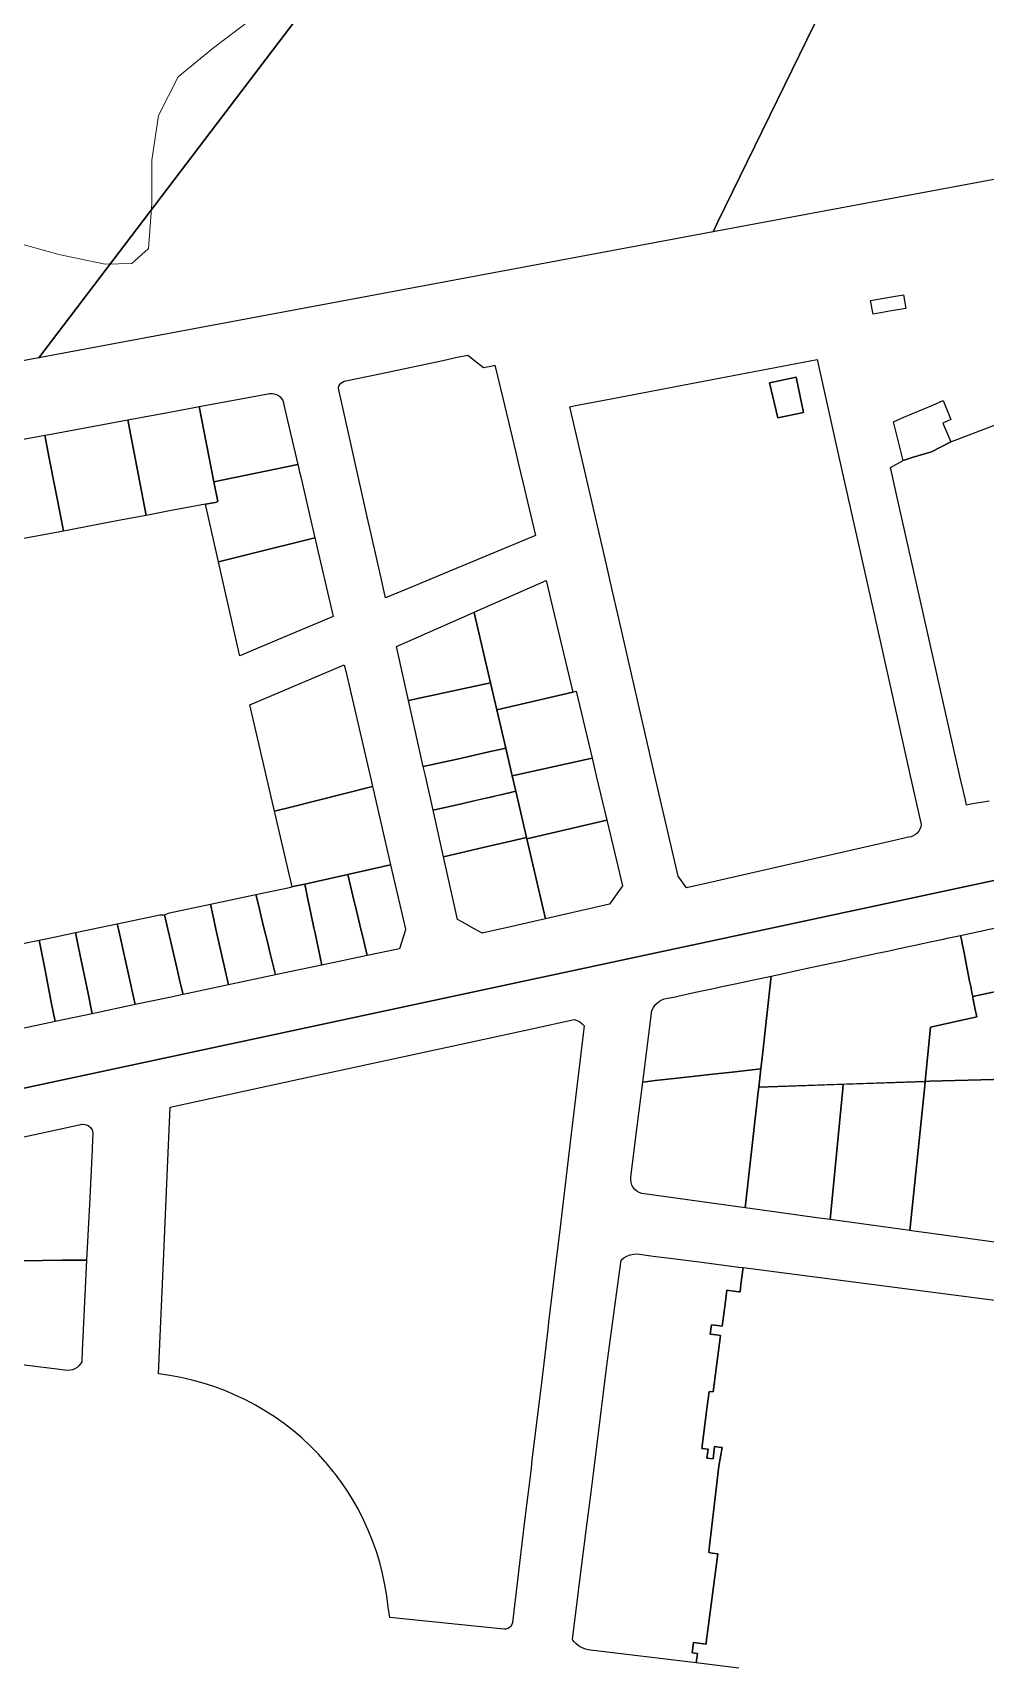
# Model space of a CAD drawing. Header units: metres. Extents: x 3 to 1027712, y 40 to 4430649.
# Drawn here: x 509953.1 to 510171.3, y 4409626.5 to 4410000.1 of the extents above; entities that cross this region are included whole.
import ezdxf

# ---------------------------------------------------------------- set-up
doc = ezdxf.new("R2010")
doc.units = ezdxf.units.M
doc.header["$MEASUREMENT"] = 0
doc.layers.add('A.ES.SDGC.CP.07003.cadastralparcel — CadastralParcel', color=1, linetype='Continuous')
doc.layers.add('Cauces_artificiales_5_km', color=141, linetype='Continuous', lineweight=30)
doc.layers.add('Lagunas_5_km', color=7, linetype='Continuous', lineweight=9, true_color=0xbff2e1)

msp = doc.modelspace()

# ---------------------------------------------------------------- linework, layer by layer
at = {"layer": 'A.ES.SDGC.CP.07003.cadastralparcel — CadastralParcel', "color": 7, "linetype": 'Continuous', "flags": 128}
for points in [[(510108.99, 4409954.46), (510110.03, 4409956.59), (510152.68, 4410043.97), (510179.21, 4410098.31), (510214.41, 4410170.43), (510266.74, 4410145.65), (510305.56, 4410128.02), (510284.68, 4410081.82), (510238.55, 4409979.79), (510237.99, 4409978.54), (510108.99, 4409954.46)], [(509954.55, 4409925.63), (509956.01, 4409927.54), (510027.7, 4410021.85), (510045.51, 4410045.28), (510049.63, 4410054.36), (510152.68, 4410043.97), (510110.03, 4409956.59), (510108.99, 4409954.46), (509954.55, 4409925.63)], [(509884.35, 4409912.6), (509884.98, 4409914.16), (509919.47, 4409999.63), (509914.84, 4410001.94), (509916.08, 4410004.7), (509935.37, 4410047.29), (509937.07, 4410051.17), (510027.7, 4410021.85), (509956.01, 4409927.54), (509954.55, 4409925.63), (509905.97, 4409916.61), (509884.35, 4409912.6)], [(510149.82, 4409939.57), (510152.56, 4409940.06), (510153.12, 4409936.93), (510149.82, 4409936.34), (510145.62, 4409935.59), (510145.06, 4409938.72), (510149.82, 4409939.57)], [(510047.11, 4409925.01), (510050.38, 4409925.71), (510052.85, 4409926.24), (510055.06, 4409924.45), (510056.41, 4409923.36), (510058.08, 4409923.71), (510059, 4409923.9), (510060.81, 4409916.34), (510063.77, 4409903.94), (510064.34, 4409901.56), (510065.4, 4409897.1), (510068.32, 4409884.86), (510045.55, 4409875.42), (510040.85, 4409873.47), (510033.95, 4409870.61), (510032.78, 4409875.81), (510030.53, 4409885.86), (510029.79, 4409889.16), (510026.47, 4409903.94), (510023.26, 4409918.24), (510023.23, 4409918.66), (510023.31, 4409919.08), (510023.48, 4409919.47), (510023.74, 4409919.8), (510024.08, 4409920.05), (510024.47, 4409920.22), (510024.89, 4409920.29), (510032.68, 4409921.94), (510047.11, 4409925.01)], [(510077.51, 4409914.65), (510086.03, 4409916.27), (510108.74, 4409920.6), (510132.8, 4409925.18), (510137.55, 4409903.94), (510145.84, 4409866.9), (510149.82, 4409849.11), (510154.13, 4409829.86), (510156.62, 4409818.72), (510156.53, 4409818.18), (510156.35, 4409817.66), (510156.08, 4409817.18), (510155.72, 4409816.75), (510155.3, 4409816.39), (510154.83, 4409816.11), (510154.31, 4409815.91), (510153.77, 4409815.81), (510149.82, 4409814.91), (510108.02, 4409805.35), (510102.86, 4409804.17), (510100.95, 4409806.89), (510095.66, 4409829.86), (510087.13, 4409866.9), (510086.03, 4409871.74), (510084.46, 4409878.58), (510078.61, 4409903.94), (510076.21, 4409914.4), (510077.51, 4409914.65)], [(510121.92, 4409919.88), (510123.8, 4409911.84), (510129.68, 4409913.06), (510128, 4409921.14), (510121.92, 4409919.88)], [(510128, 4409921.14), (510129.68, 4409913.06), (510123.8, 4409911.84), (510121.92, 4409919.88), (510128, 4409921.14)], [(509994.68, 4409897.21), (509991.25, 4409914.42), (510007.46, 4409917.42), (510007.98, 4409917.44), (510008.49, 4409917.38), (510008.97, 4409917.22), (510009.43, 4409916.98), (510009.83, 4409916.66), (510010.17, 4409916.27), (510010.44, 4409915.83), (510010.62, 4409915.35), (510010.71, 4409914.85), (510012.01, 4409909.25), (510013.89, 4409901.14), (509994.68, 4409897.21)], [(510152.69, 4409911.97), (510159.31, 4409914.78), (510161.71, 4409915.8), (510163.46, 4409911.49), (510161.61, 4409910.66), (510163.43, 4409906.36), (510159.03, 4409904.1), (510158.5, 4409903.94), (510154.59, 4409902.76), (510152.5, 4409902.08), (510150.32, 4409910.94), (510152.69, 4409911.97)], [(509955.92, 4409907.88), (509956.95, 4409908.07), (509974.92, 4409911.4), (509979.17, 4409889.51), (509972.83, 4409888.31), (509960.2, 4409885.92), (509959.73, 4409888.31), (509956.95, 4409902.6), (509955.92, 4409907.88)], [(509994.68, 4409897.21), (509995.59, 4409892.65), (509994.97, 4409892.49), (509992.72, 4409892.06), (509984.48, 4409890.51), (509979.17, 4409889.51), (509974.92, 4409911.4), (509984.48, 4409913.17), (509990.14, 4409914.22), (509991.25, 4409914.42), (509994.68, 4409897.21)], [(509942.85, 4409882.65), (509938.66, 4409904.68), (509955.92, 4409907.88), (509956.95, 4409902.6), (509959.73, 4409888.31), (509960.2, 4409885.92), (509956.95, 4409885.31), (509942.85, 4409882.65)], [(509994.68, 4409897.21), (510013.89, 4409901.14), (510014.03, 4409900.55), (510014.29, 4409899.4), (510014.55, 4409898.3), (510016.87, 4409888.31), (510017.79, 4409884.37), (510012.01, 4409882.93), (510008.53, 4409882.06), (510001.23, 4409880.24), (509995.71, 4409878.86), (509993.57, 4409888.31), (509992.72, 4409892.06), (509994.97, 4409892.49), (509995.59, 4409892.65), (509994.68, 4409897.21)], [(510008.53, 4409882.06), (510012.01, 4409882.93), (510017.79, 4409884.37), (510021.97, 4409866.35), (510012.01, 4409862.15), (510002.7, 4409858.22), (510001, 4409857.5), (510000.59, 4409857.33), (510000.39, 4409858.22), (509995.71, 4409878.86), (510001.23, 4409880.24), (510008.53, 4409882.06)], [(510054.23, 4409867.33), (510070.77, 4409874.62), (510072.6, 4409866.9), (510076.86, 4409849.04), (510059.44, 4409844.98), (510058.02, 4409851.12), (510054.34, 4409866.9), (510054.23, 4409867.33)], [(510036.45, 4409859.48), (510053.27, 4409866.9), (510054.23, 4409867.33), (510054.34, 4409866.9), (510058.02, 4409851.12), (510039.23, 4409847.1), (510036.45, 4409859.48)], [(510030.81, 4409828.13), (510030.97, 4409827.41), (510012.01, 4409822.57), (510009.17, 4409821.94), (510008.53, 4409821.77), (510002.9, 4409846.08), (510024.53, 4409855.28), (510024.86, 4409853.86), (510030.81, 4409828.13)], [(510058.02, 4409851.12), (510059.44, 4409844.98), (510061.51, 4409836.17), (510056.97, 4409835.16), (510051.47, 4409833.93), (510042.61, 4409831.96), (510039.23, 4409847.1), (510058.02, 4409851.12)], [(510076.86, 4409849.04), (510077.64, 4409849.22), (510081.27, 4409833.91), (510062.97, 4409829.86), (510061.51, 4409836.17), (510059.44, 4409844.98), (510076.86, 4409849.04)], [(510056.97, 4409835.16), (510061.51, 4409836.17), (510062.97, 4409829.86), (510063.8, 4409826.32), (510060.41, 4409825.53), (510053.64, 4409823.97), (510051.39, 4409823.45), (510044.85, 4409821.95), (510043.09, 4409829.86), (510042.61, 4409831.96), (510051.47, 4409833.93), (510056.97, 4409835.16)], [(510062.97, 4409829.86), (510081.27, 4409833.91), (510082.23, 4409829.86), (510084.65, 4409819.67), (510066.34, 4409815.41), (510063.8, 4409826.32), (510062.97, 4409829.86)], [(510030.97, 4409827.41), (510031.11, 4409826.82), (510035.11, 4409809.45), (510025.34, 4409807.27), (510015.49, 4409805.07), (510013.13, 4409804.54), (510012.55, 4409804.42), (510008.53, 4409821.77), (510009.17, 4409821.94), (510012.01, 4409822.57), (510030.97, 4409827.41)], [(510047.25, 4409811.29), (510044.85, 4409821.95), (510051.39, 4409823.45), (510052.89, 4409823.8), (510053.64, 4409823.97), (510054.51, 4409824.17), (510055.13, 4409824.32), (510058.05, 4409824.99), (510059.57, 4409825.34), (510060.41, 4409825.53), (510063.8, 4409826.32), (510066.27, 4409815.71), (510061.7, 4409814.65), (510056.35, 4409813.4), (510047.25, 4409811.29)], [(510084.65, 4409819.67), (510086.02, 4409813.93), (510088.23, 4409804.64), (510086.02, 4409801.55), (510085.23, 4409800.45), (510070.6, 4409797.12), (510066.34, 4409815.41), (510084.65, 4409819.67)], [(510066.34, 4409815.41), (510070.6, 4409797.12), (510060.88, 4409794.91), (510060.13, 4409794.74), (510056.07, 4409793.82), (510054.43, 4409794.74), (510051.58, 4409796.34), (510050.46, 4409796.97), (510047.31, 4409810.99), (510047.25, 4409811.29), (510056.35, 4409813.4), (510061.7, 4409814.65), (510066.27, 4409815.71), (510066.34, 4409815.41)], [(510025.34, 4409807.27), (510025.96, 4409804.64), (510026.49, 4409802.37), (510027.53, 4409798.04), (510028.32, 4409794.74), (510028.66, 4409793.25), (510029.74, 4409788.68), (510019.35, 4409786.48), (510017.83, 4409793.8), (510017.62, 4409794.74), (510017.55, 4409795.06), (510016.95, 4409798.04), (510016.21, 4409801.58), (510015.49, 4409805.07), (510025.34, 4409807.27)], [(510025.34, 4409807.27), (510035.11, 4409809.45), (510037.76, 4409798.04), (510038.52, 4409794.74), (510038.54, 4409794.61), (510037.19, 4409790.25), (510029.74, 4409788.68), (510028.66, 4409793.25), (510028.32, 4409794.74), (510027.53, 4409798.04), (510026.49, 4409802.37), (510025.96, 4409804.64), (510025.34, 4409807.27)], [(509993.85, 4409800.47), (510004.28, 4409802.67), (510004.92, 4409800.02), (510005.42, 4409797.96), (510006.2, 4409794.74), (510006.99, 4409791.5), (510007.41, 4409789.77), (510008.75, 4409784.23), (509998.01, 4409781.96), (509996.88, 4409786.99), (509995.13, 4409794.74), (509994.39, 4409798.04), (509993.85, 4409800.47)], [(510013.13, 4409804.54), (510015.49, 4409805.07), (510016.21, 4409801.58), (510016.95, 4409798.04), (510017.55, 4409795.06), (510017.62, 4409794.74), (510017.83, 4409793.8), (510019.35, 4409786.48), (510012, 4409784.92), (510008.75, 4409784.23), (510007.41, 4409789.77), (510006.99, 4409791.5), (510006.2, 4409794.74), (510005.42, 4409797.96), (510004.92, 4409800.02), (510004.28, 4409802.67), (510012.01, 4409804.3), (510013.13, 4409804.54)], [(509983.34, 4409798.04), (509984.48, 4409798.5), (509993.85, 4409800.47), (509994.39, 4409798.04), (509995.13, 4409794.74), (509996.88, 4409786.99), (509998.01, 4409781.96), (509987.59, 4409779.76), (509986.97, 4409782.42), (509986.4, 4409784.85), (509984.48, 4409793.14), (509984.11, 4409794.74), (509983.34, 4409798.04)], [(510168.44, 4409779.31), (510168.26, 4409780.2), (510168.16, 4409780.69), (510168.07, 4409781.15), (510167.98, 4409781.62), (510167.92, 4409781.92), (510167.74, 4409782.81), (510166.62, 4409788.45), (510166.46, 4409789.27), (510166.31, 4409790.05), (510166.17, 4409790.74), (510166.13, 4409790.96), (510165.93, 4409791.96), (510165.66, 4409793.31), (510172.31, 4409794.74), (510179.43, 4409796.27), (510187.7, 4409798.05), (510191.88, 4409798.95), (510194.87, 4409784.95), (510168.44, 4409779.31)], [(509962.96, 4409793.96), (509966.65, 4409794.74), (509972.52, 4409795.98), (509972.8, 4409794.74), (509976.66, 4409777.45), (509966.78, 4409775.36), (509965.83, 4409779.98), (509964.34, 4409787.25), (509963.59, 4409790.91), (509962.96, 4409793.96)], [(509972.52, 4409795.98), (509982.3, 4409798.04), (509983.34, 4409798.04), (509984.11, 4409794.74), (509984.48, 4409793.14), (509986.4, 4409784.85), (509986.97, 4409782.42), (509987.59, 4409779.76), (509984.48, 4409779.1), (509976.66, 4409777.45), (509972.8, 4409794.74), (509972.52, 4409795.98)], [(509955.93, 4409785.7), (509956.95, 4409780.43), (509957.41, 4409778.04), (509958.28, 4409773.56), (509956.95, 4409773.28), (509936.48, 4409768.95), (509934.24, 4409770.05), (509936.88, 4409773.43), (509939.54, 4409776.85), (509950.91, 4409791.42), (509954.67, 4409792.21), (509955.93, 4409785.7)], [(509954.67, 4409792.21), (509956.95, 4409792.69), (509962.96, 4409793.96), (509963.59, 4409790.91), (509964.34, 4409787.25), (509965.83, 4409779.98), (509966.78, 4409775.36), (509958.28, 4409773.56), (509957.41, 4409778.04), (509956.95, 4409780.43), (509955.93, 4409785.7), (509954.67, 4409792.21)], [(510119.44, 4409758.52), (510119.92, 4409762.73), (510120.28, 4409765.94), (510122.32, 4409783.99), (510124.82, 4409784.53), (510126.39, 4409784.87), (510128.81, 4409785.39), (510130.2, 4409785.69), (510137.06, 4409787.16), (510138.31, 4409787.43), (510141.27, 4409788.07), (510142.69, 4409788.37), (510145.22, 4409788.92), (510146.54, 4409789.2), (510149.3, 4409789.79), (510150.94, 4409790.14), (510153.36, 4409790.66), (510154.9, 4409790.99), (510157.3, 4409791.51), (510158.69, 4409791.81), (510161.75, 4409792.47), (510162.6, 4409792.65), (510165.66, 4409793.31), (510165.93, 4409791.96), (510166.13, 4409790.96), (510166.17, 4409790.74), (510166.31, 4409790.05), (510166.46, 4409789.27), (510166.62, 4409788.45), (510167.74, 4409782.81), (510167.92, 4409781.92), (510167.98, 4409781.62), (510168.07, 4409781.15), (510168.16, 4409780.69), (510168.26, 4409780.2), (510168.48, 4409779.07), (510168.57, 4409778.6), (510169.02, 4409776.31), (510169.36, 4409774.62), (510158.77, 4409772.3), (510157.56, 4409759.85), (510119.44, 4409758.52)], [(510116.86, 4409782.82), (510122.32, 4409783.99), (510120.28, 4409765.94), (510119.92, 4409762.73), (510113.33, 4409761.99), (510108.9, 4409761.5), (510104.9, 4409761.05), (510100.04, 4409760.51), (510095.75, 4409760.03), (510092.91, 4409759.71), (510094.99, 4409776.09), (510095.33, 4409776.81), (510095.8, 4409777.46), (510096.38, 4409778.01), (510096.61, 4409778.15), (510097.06, 4409778.44), (510097.8, 4409778.73), (510098.59, 4409778.89), (510099.96, 4409779.18), (510100.88, 4409779.38), (510104.96, 4409780.26), (510106.78, 4409780.65), (510108.66, 4409781.06), (510109.79, 4409781.3), (510110.99, 4409781.56), (510112.86, 4409781.96), (510114.05, 4409782.22), (510116.86, 4409782.82)], [(510183.55, 4409760.62), (510182.49, 4409760.59), (510173.22, 4409760.31), (510158.64, 4409759.89), (510157.56, 4409759.85), (510158.77, 4409772.3), (510169.36, 4409774.62), (510169.02, 4409776.31), (510168.57, 4409778.6), (510168.48, 4409779.07), (510168.44, 4409779.31), (510179.09, 4409781.58), (510179.43, 4409780.85), (510183.55, 4409760.62)], [(510016.53, 4409760.87), (510020.14, 4409761.65), (510049.14, 4409767.94), (510067.51, 4409771.92), (510077.16, 4409774.01), (510077.83, 4409773.82), (510078.46, 4409773.5), (510079.02, 4409773.07), (510079.49, 4409772.55), (510076.28, 4409745.96), (510074.55, 4409731.63), (510073.77, 4409725.14), (510073.2, 4409720.37), (510071.32, 4409704.73), (510071.12, 4409703.05), (510069.65, 4409690.81), (510069.35, 4409688.36), (510067.51, 4409673.15), (510067.29, 4409671.29), (510067.14, 4409670.05), (510066.62, 4409665.76), (510065.83, 4409659.18), (510063.02, 4409635.91), (510062.89, 4409635.46), (510062.66, 4409635.07), (510062.34, 4409634.75), (510061.95, 4409634.51), (510061.51, 4409634.39), (510061.05, 4409634.38), (510034.93, 4409637.02), (510034.59, 4409639.39), (510034.27, 4409641.99), (510033.84, 4409644.57), (510033.3, 4409647.12), (510032.64, 4409649.65), (510031.88, 4409652.16), (510031, 4409654.62), (510030.02, 4409657.05), (510028.94, 4409659.43), (510027.75, 4409661.76), (510026.46, 4409664.03), (510025.38, 4409665.76), (510025.07, 4409666.25), (510023.59, 4409668.4), (510023.42, 4409668.62), (510022.72, 4409669.55), (510022.01, 4409670.49), (510020.35, 4409672.51), (510020.13, 4409672.75), (510018.6, 4409674.45), (510016.76, 4409676.32), (510014.85, 4409678.1), (510012.86, 4409679.8), (510010.8, 4409681.4), (510008.66, 4409682.92), (510006.47, 4409684.34), (510004.21, 4409685.67), (510001.9, 4409686.89), (509999.54, 4409688.02), (509997.13, 4409689.04), (509994.68, 4409689.95), (509992.2, 4409690.76), (509989.67, 4409691.45), (509987.12, 4409692.04), (509984.55, 4409692.51), (509981.97, 4409692.87), (509983.16, 4409720.37), (509983.87, 4409736.5), (509984.63, 4409753.96), (510016.53, 4409760.87)], [(510113.33, 4409761.99), (510119.92, 4409762.73), (510119.44, 4409758.52), (510119.32, 4409757.46), (510118.09, 4409746.58), (510116.31, 4409730.9), (510092.66, 4409734.16), (510092.08, 4409734.37), (510091.55, 4409734.68), (510091.09, 4409735.08), (510090.7, 4409735.55), (510090.41, 4409736.09), (510090.21, 4409736.67), (510090.12, 4409737.28), (510090.14, 4409737.89), (510091.24, 4409746.58), (510092.91, 4409759.71), (510095.75, 4409760.03), (510100.04, 4409760.51), (510104.9, 4409761.05), (510108.9, 4409761.5), (510113.33, 4409761.99)], [(510135.78, 4409728.22), (510132.72, 4409728.64), (510120.24, 4409730.36), (510116.31, 4409730.9), (510118.09, 4409746.58), (510119.32, 4409757.46), (510119.44, 4409758.52), (510138.77, 4409759.2), (510138.67, 4409758.15), (510135.78, 4409728.22)], [(510138.77, 4409759.2), (510157.56, 4409759.85), (510157.45, 4409758.83), (510154.01, 4409725.71), (510136.35, 4409728.14), (510135.78, 4409728.22), (510138.67, 4409758.15), (510138.77, 4409759.2)], [(510157.56, 4409759.85), (510158.64, 4409759.89), (510173.22, 4409760.31), (510178.15, 4409760.46), (510178.03, 4409759.55), (510173.32, 4409723.06), (510171.78, 4409723.27), (510165.66, 4409724.11), (510163.95, 4409724.34), (510157.82, 4409725.18), (510154.94, 4409725.58), (510154.01, 4409725.71), (510157.45, 4409758.83), (510157.56, 4409759.85)], [(510088.55, 4409719.45), (510089.25, 4409719.86), (510090.02, 4409720.15), (510090.81, 4409720.3), (510091.63, 4409720.32), (510095.23, 4409719.86), (510099.77, 4409719.27), (510105.76, 4409718.5), (510114.89, 4409717.32), (510115.87, 4409717.19), (510115.52, 4409714.47), (510115.36, 4409713.27), (510115.15, 4409711.64), (510114.89, 4409711.67), (510112.57, 4409711.97), (510112.13, 4409712.03), (510111.72, 4409708.85), (510111.06, 4409703.81), (510109.96, 4409703.95), (510108.63, 4409704.12), (510108.35, 4409701.97), (510109.72, 4409701.79), (510110.7, 4409701.67), (510109.78, 4409694.59), (510109.03, 4409688.77), (510108.06, 4409688.79), (510107.64, 4409685.47), (510106.41, 4409675.8), (510107.85, 4409675.61), (510107.58, 4409673.55), (510108.97, 4409673.37), (510109.34, 4409676.22), (510110.82, 4409676.03), (510111.09, 4409675.99), (510110.3, 4409671.74), (510108.17, 4409653.5), (510107.97, 4409651.93), (510108.8, 4409651.82), (510110.06, 4409651.66), (510107.43, 4409631.34), (510107.38, 4409630.96), (510104.53, 4409631.33), (510104.22, 4409628.93), (510105.41, 4409628.78), (510105.13, 4409626.64), (510080.9, 4409629.54), (510080.38, 4409629.62), (510079.86, 4409629.77), (510079.36, 4409629.95), (510078.88, 4409630.17), (510078.41, 4409630.43), (510077.98, 4409630.75), (510077.57, 4409631.08), (510077.19, 4409631.46), (510076.84, 4409631.87), (510076.75, 4409632), (510078.16, 4409643.08), (510078.49, 4409645.63), (510079.94, 4409657.02), (510081.05, 4409665.76), (510081.68, 4409670.66), (510084.64, 4409694.76), (510087.33, 4409714.5), (510087.93, 4409718.93), (510088.55, 4409719.45)]]:
    msp.add_lwpolyline(points, close=True, dxfattribs=at)
for points in [[(510172.2, 4409824.08), (510168.02, 4409823.33), (510167.02, 4409823.15), (510166.69, 4409824.63), (510165.52, 4409829.8), (510157.18, 4409866.84), (510150.84, 4409895), (510149.82, 4409899.51), (510149.6, 4409900.48), (510152.5, 4409902.08), (510154.59, 4409902.76), (510158.5, 4409903.94), (510159.03, 4409904.1), (510163.43, 4409906.36), (510173.41, 4409910.2)], [(509921.19, 4409740.67), (509963.82, 4409749.9), (509964.45, 4409750.04), (509964.49, 4409750.04), (509965.18, 4409749.98), (509965.83, 4409749.73), (509966.37, 4409749.3), (509966.77, 4409748.73), (509966.95, 4409748.08), (509966.91, 4409747.39), (509966.88, 4409746.82), (509966.75, 4409744.07), (509966.69, 4409742.75), (509966.15, 4409731.64), (509965.52, 4409718.92), (509959.91, 4409718.87), (509950.84, 4409718.79)], [(509950.84, 4409718.79), (509959.91, 4409718.87), (509965.52, 4409718.92), (509964.58, 4409699.73), (509964.51, 4409698.2), (509964.39, 4409695.65), (509964.12, 4409695.14), (509963.76, 4409694.69), (509963.33, 4409694.31), (509962.84, 4409694.01), (509962.3, 4409693.8), (509961.74, 4409693.69), (509961.16, 4409693.67), (509950.08, 4409695.01)], [(510114.89, 4409625.47), (510105.13, 4409626.64), (510105.41, 4409628.78), (510104.22, 4409628.93), (510104.53, 4409631.33), (510107.38, 4409630.96), (510107.43, 4409631.34), (510110.06, 4409651.66), (510108.8, 4409651.82), (510107.97, 4409651.93), (510108.17, 4409653.5), (510110.3, 4409671.74), (510111.09, 4409675.99), (510110.82, 4409676.03), (510109.34, 4409676.22), (510108.97, 4409673.37), (510107.58, 4409673.55), (510107.85, 4409675.61), (510106.41, 4409675.8), (510107.64, 4409685.47), (510108.06, 4409688.79), (510109.03, 4409688.77), (510109.78, 4409694.59), (510110.7, 4409701.67), (510109.72, 4409701.79), (510108.35, 4409701.97), (510108.63, 4409704.12), (510109.96, 4409703.95), (510111.06, 4409703.81), (510111.72, 4409708.85), (510112.13, 4409712.03), (510112.57, 4409711.97), (510114.89, 4409711.67), (510115.15, 4409711.64), (510115.36, 4409713.27), (510115.52, 4409714.47), (510115.52, 4409714.47), (510115.87, 4409717.19), (510162.27, 4409711.2), (510205.78, 4409705.58)]]:
    msp.add_lwpolyline(points, dxfattribs=at)
at = {"layer": 'Cauces_artificiales_5_km'}
msp.add_polyline3d([(509686.07, 4409701.84, 0.4), (509909.77, 4409749.44, 1.17), (510228.56, 4409817.74, 0.52)], dxfattribs=at)
at = {"layer": 'Lagunas_5_km'}
msp.add_polyline3d([(510003.07, 4410003.04, 2), (509994.57, 4409996.64, 2), (509986.47, 4409989.94, 2), (509981.97, 4409981.14, 2), (509980.47, 4409970.84, 2), (509980.47, 4409960.84, 2), (509979.67, 4409950.64, 2), (509975.87, 4409947.24, 2), (509969.77, 4409947.04, 2), (509959.17, 4409949.24, 2), (509949.27, 4409952.04, 2), (509938.67, 4409952.04, 2), (509928.37, 4409952.14, 2), (509917.97, 4409952.34, 2), (509909.17, 4409956.04, 2), (509910.57, 4409959.84, 2), (509915.47, 4409969.74, 2), (509919.47, 4409979.04, 2), (509922.27, 4409989.64, 2), (509924.67, 4409999.54, 2), (509929.27, 4410004.24, 2)], dxfattribs=at)

doc.saveas('drawing.dxf')
